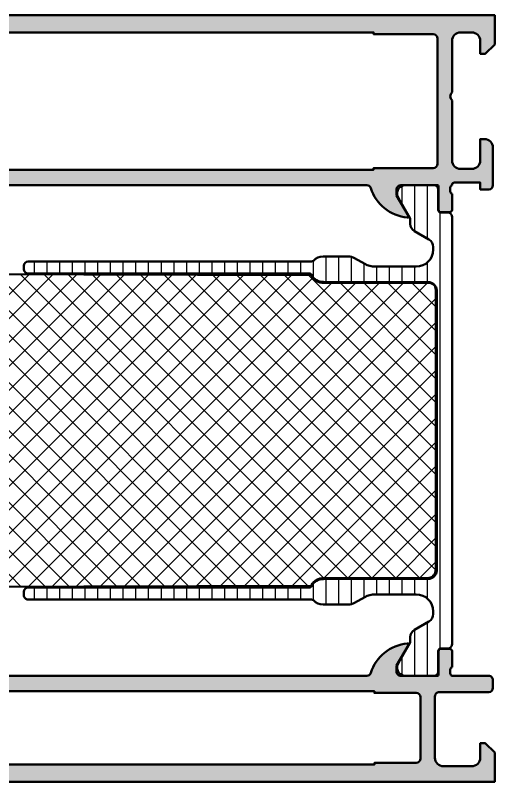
# Model space of a CAD drawing. Extents: x 0 to 100, y 0 to 90.
# Drawn here: x 43.8 to 100, y 0 to 89.8 of the extents above; entities that cross this region are included whole.
import ezdxf

# ---------------------------------------------------------------- set-up
doc = ezdxf.new("R2010")
doc.units = 0
for name, color, linetype, lineweight in [('0S-Alu contour', 7, 'Continuous', 50), ('0S-Alu hatch', 252, 'Continuous', 25), ('0S-Plastic contour', 254, 'Continuous', 50), ('0S-Plastic hatch', 253, 'Continuous', 25), ('0S-PT contour', 91, 'Continuous', 50), ('0S-PT hatch', 103, 'Continuous', 25)]:
    doc.layers.add(name, color=color, linetype=linetype, lineweight=lineweight)

# ---------------------------------------------------------------- blocks, each defined once
blk = doc.blocks.new('441040__156C860D_F946_414C_8758_5BAA19BF4802_')
at = {"layer": '0S-PT hatch'}
h = blk.add_hatch(dxfattribs=at)
h.set_pattern_fill('ANSI37', color=256, scale=0.625, angle=90, style=0)
h.set_pattern_definition([(135, (0, 0), (-1.403165018917055, -1.403165018917055), []), (225, (0, 0), (1.403165018917055, -1.403165018917055), [])])
edge = h.paths.add_edge_path()
edge.add_line((78.48528321094237, 59.35096892247436), (11.79999943749789, 59.54999735107515))
edge.add_arc((11.79999943749789, 58.54999735107515), 1, 90, 180)
edge.add_line((10.79999943749789, 58.54999735107515), (10.79999943749783, 23.74999735107679))
edge.add_arc((11.79999943749786, 23.74999735107682), 1.000000000000028, 180, 270.0000000000017)
edge.add_line((11.79999943749789, 22.74999735107678), (78.48528321094237, 22.94902577967758))
edge.add_arc((78.26254922725477, 23.14999735107677), 0.3000000000000138, 317.9402485523182, 333.6122000380555)
edge.add_ellipse((79.8750007769335, 22.34999735104387), major_axis=(-1.500000000031653, 0), ratio=1, start_angle=267.35422758534895, end_angle=333.6122000380946, ccw=False)
edge.add_line((79.94424232271582, 23.84839836827278), (92.10026076292927, 23.8516011776861))
edge.add_arc((92.09999943749806, 24.85160114354031), 0.9999999999997026, 270.0149728444583, 360)
edge.add_line((93.09999943749779, 24.85160114354031), (93.09999943749806, 57.44839355861134))
edge.add_arc((92.26278290870792, 57.59988228095519), 0.8508115825943814, 349.7436839092399, 454.2141962986134)
edge.add_line((92.20026076292928, 58.44839352446584), (79.94424232271581, 58.45159633387917))
edge.add_ellipse((79.87500077693348, 59.94999735110808), major_axis=(-1.50000000003165, 0), ratio=1, start_angle=26.38779996190459, end_angle=92.64577241465162, ccw=False)
edge.add_arc((78.26254922725487, 59.14999735107535), 0.2999999999998202, 26.38779996193102, 42.05975144766932)
at = {"layer": '0S-PT contour', "color": 7}
for points in [[(78.48528321094237, 59.35096892247436), (11.79999943749789, 59.54999735107515)], [(10.79999943749789, 58.54999735107515), (10.79999943749783, 23.74999735107679)], [(92.20026076292928, 58.44839352446584), (79.94424232271581, 58.45159633387917)], [(93.09999943749779, 24.85160114354031), (93.09999943749806, 57.44839355861134)], [(79.94424232271582, 23.84839836827278), (92.10026076292927, 23.8516011776861)], [(11.79999943749789, 22.74999735107678), (78.48528321094237, 22.94902577967758)]]:
    blk.add_lwpolyline(points, dxfattribs=at)
for centre, radius, start, end in [((11.79999943749789, 58.54999735107515), 1, 90, 180), ((78.26254922725487, 59.14999735107535), 0.2999999999998202, 26.38779996193102, 42.05975144766932), ((92.26278290870792, 57.59988228095519), 0.8508115825943814, 349.7436839092399, 94.21419629861336), ((92.09999943749806, 24.85160114354031), 0.9999999999997026, 270.0149728444583, 0), ((11.79999943749786, 23.74999735107682), 1.000000000000028, 180, 270.0000000000017), ((78.26254922725477, 23.14999735107677), 0.3000000000000138, 317.9402485523182, 333.6122000380555)]:
    blk.add_arc(centre, radius, start, end, dxfattribs=at)
at = {"layer": '0S-PT contour', "color": 7, "extrusion": (0, 0, -1)}
for centre, radius, start, end in [((-79.87500077693348, 59.94999735110808), 1.50000000003165, 267.3542275853484, 333.6122000380955), ((-79.8750007769335, 22.34999735104387), 1.500000000031653, 26.38779996190538, 92.64577241465106)]:
    blk.add_arc(centre, radius, start, end, dxfattribs=at)
blk = doc.blocks.new('284593__CB89CF32_8B29_4262_9A7F_5371E2DF90C9___22FE3CA9_EBDF_4CF3_BB25_4401C002FEA5_')
at = {"layer": '0S-Plastic hatch'}
h = blk.add_hatch(dxfattribs=at)
h.set_pattern_fill('ANSI31', color=256, scale=0.4680000000000001, angle=45, style=0)
h.set_pattern_definition([(90, (0, 0), (-1.4859, 0), [])])
edge = h.paths.add_edge_path()
edge.add_ellipse((86.00837280893292, 62.84999735107539), major_axis=(-2.50000000000022, 0), ratio=1, start_angle=60.492414633403996, end_angle=90.00000000000227, ccw=False)
edge.add_line((84.77702585430924, 60.67427110971594), (83.57344793309493, 61.35543309589195))
edge.add_arc((82.83463976032066, 60.0499973510764), 1.500000000000059, 60.49241463339956, 89.99999999999675)
edge.add_line((82.83463976032075, 61.54999735107645), (79.87500077693373, 61.54999735107645))
edge.add_arc((79.87500077693397, 60.04999735111918), 1.499999999957275, 90.00000000000924, 138.1896851048843)
edge.add_ellipse((78.53335999045201, 61.24999735107517), major_axis=(-0.300000000000032, 0), ratio=1, start_angle=90.00000000000267, end_angle=138.1896851048908, ccw=False)
edge.add_line((78.53335999045203, 60.94999735107514), (45.3054057969087, 60.94999735107518))
edge.add_arc((45.30540579690875, 60.44999735107518), 0.5, 90.0000000000057, 180)
edge.add_line((44.80540579690875, 60.44999735107518), (44.80540579690875, 60.04999735107515))
edge.add_arc((45.30540579690873, 60.04999735107512), 0.4999999999999787, 180, 269.9999999999968)
edge.add_line((45.3054057969087, 59.54999735107514), (78.26254922725462, 59.54999735107515))
edge.add_ellipse((78.26254922725496, 59.24999735107492), major_axis=(-0.3000000000002245, 0), ratio=1, start_angle=206.3877999619701, end_angle=270.00000000006514, ccw=False)
edge.add_arc((79.8750007769336, 60.04999735110777), 1.500000000031331, 206.3877999619001, 272.6457724146456)
edge.add_line((79.94424232271577, 58.55159633387917), (92.20026076292928, 58.54839352446584))
edge.add_ellipse((92.19999943749804, 57.54839355861133), major_axis=(-1.000000000000004, 0), ratio=1, start_angle=180, end_angle=269.98502715554014, ccw=False)
edge.add_line((93.19999943749804, 57.54839355861134), (93.19999943749777, 24.75160114354062))
edge.add_ellipse((92.19999943749774, 24.75160114354061), major_axis=(-1.000000000000014, 0), ratio=1, start_angle=90.01497284445912, end_angle=180, ccw=False)
edge.add_line((92.20026076292896, 23.7516011776861), (79.94424232271587, 23.74839836827277))
edge.add_arc((79.87500077693335, 22.24999735104403), 1.500000000031495, 87.35422758534106, 153.612200038087)
edge.add_ellipse((78.26254922725462, 23.04999735107696), major_axis=(-0.3000000000001732, 0), ratio=1, start_angle=90, end_angle=153.6122000380858, ccw=False)
edge.add_line((78.26254922725462, 22.74999735107678), (45.3054057969087, 22.74999735107678))
edge.add_arc((45.30540579690872, 22.24999735107682), 0.4999999999999681, 90.00000000000244, 180)
edge.add_line((44.80540579690876, 22.24999735107682), (44.80540579690876, 21.84999735107679))
edge.add_arc((45.30540579690875, 21.84999735107677), 0.4999999999999929, 180, 270.0000000000008)
edge.add_line((45.30540579690875, 21.34999735107678), (78.53335999045201, 21.34999735107678))
edge.add_ellipse((78.53335999045203, 21.04999735107674), major_axis=(-0.3000000000000433, 0), ratio=1, start_angle=221.8103148951157, end_angle=270.00000000000273, ccw=False)
edge.add_arc((79.87500077693392, 22.24999735103271), 1.499999999957199, 221.8103148951155, 269.9999999999907)
edge.add_line((79.87500077693367, 20.7499973510755), (82.83463976032083, 20.74999735107551))
edge.add_arc((82.83463976032083, 22.24999735107564), 1.500000000000135, 270, 299.5075853665976)
edge.add_line((83.57344793309505, 20.94456160625999), (84.77702585430927, 21.62572359243597))
edge.add_ellipse((86.0083728089329, 19.44999735107666), major_axis=(-2.500000000000087, 0), ratio=1, start_angle=269.99999999999903, end_angle=299.5075853665966, ccw=False)
edge.add_line((86.00837280893295, 21.94999735107675), (90.79999943749787, 21.94999735107677))
edge.add_ellipse((90.79999943749787, 19.94999735107676), major_axis=(-2.000000000000014, 0), ratio=1, start_angle=180, end_angle=269.9999999999996, ccw=False)
edge.add_line((92.79999943749789, 19.94999735107677), (92.79999943749785, 19.64428390423664))
edge.add_ellipse((91.7999994374978, 19.64428390423685), major_axis=(-1.000000000000042, 0), ratio=1, start_angle=119.9999999999996, end_angle=180, ccw=False)
edge.add_line((92.2999994374978, 18.77825850045237), (90.60130742970489, 17.79751821248283))
edge.add_arc((91.10130742970486, 16.93149280869841), 0.9999999999999724, 119.999999999999, 180)
edge.add_line((90.10130742970487, 16.93149280869841), (90.10130742970495, 16.4764151172525))
edge.add_ellipse((89.60130742970453, 16.47641511725241), major_axis=(-0.5000000000004122, 0), ratio=1, start_angle=150.0000034006713, end_angle=180, ccw=False)
edge.add_line((90.03432014643533, 16.22641514295277), (88.71451793939121, 13.94045035107595))
edge.add_arc((89.55577058838256, 13.39981542579881), 0.9999960709244691, 147.2729839001596, 261.818391948101)
edge.add_line((89.41345993939122, 12.40999735107596), (92.8900014374907, 12.40999735107596))
edge.add_arc((92.89000407711576, 12.90999332851458), 0.4999959774455957, 269.9996975188149, 360.0003024817733)
edge.add_line((93.39000005455439, 12.90999596814478), (93.38966810415735, 15.30999435107594))
edge.add_ellipse((93.68966810415736, 15.30999435107595), major_axis=(-0.3000000000000114, 0), ratio=1, start_angle=270, end_angle=360, ccw=False)
edge.add_line((93.68966810415736, 15.60999435107595), (94.49999943749071, 15.60999435107595))
edge.add_arc((94.50000211639991, 16.10999167216674), 0.499997321097963, 269.9996930179738, 360)
edge.add_line((94.99999943749788, 16.10999167216674), (94.99999943749788, 66.19000302998519))
edge.add_arc((94.50000211639986, 66.19000302998522), 0.4999973210980074, 0, 90.00030698201967)
edge.add_line((94.49999943749073, 66.69000035107605), (93.68966810415733, 66.69000035107597))
edge.add_ellipse((93.68966810415736, 66.99000035107599), major_axis=(-0.3000000000000256, 0), ratio=1, start_angle=0, end_angle=89.99999999999733, ccw=False)
edge.add_line((93.38966810415732, 66.99000035107599), (93.39000005455439, 69.38999873401225))
edge.add_arc((92.89000407711573, 69.39000137363732), 0.4999959774456117, 359.9996975182267, 450.000302481185)
edge.add_line((92.8900014374907, 69.88999735107596), (89.41345993939122, 69.88999735107598))
edge.add_arc((89.55577058838256, 68.90017927635311), 0.9999960709244742, 98.18160805189984, 212.7270160998405)
edge.add_line((88.71451793939121, 68.35954435107598), (90.03432014643533, 66.07357955919923))
edge.add_ellipse((89.60130742970468, 65.82357958489962), major_axis=(-0.5000000000002724, 0), ratio=1, start_angle=180, end_angle=209.9999965993342, ccw=False)
edge.add_line((90.10130742970495, 65.82357958489966), (90.10130742970487, 65.36850189345347))
edge.add_arc((91.10130742970483, 65.36850189345354), 0.9999999999999715, 180, 240.0000000000027)
edge.add_line((90.60130742970489, 64.5024764896691), (92.29999943749787, 63.52173620169949))
edge.add_ellipse((91.79999943749782, 62.65571079791508), major_axis=(-1.000000000000012, 0), ratio=1, start_angle=180, end_angle=239.99999999999568, ccw=False)
edge.add_line((92.79999943749785, 62.65571079791509), (92.79999943749789, 62.34999735107557))
edge.add_ellipse((90.79999943749787, 62.34999735107517), major_axis=(-2.000000000000014, 0), ratio=1, start_angle=90.0000000000004, end_angle=180, ccw=False)
edge.add_line((90.79999943749787, 60.34999735107516), (86.008372808933, 60.34999735107517))
at = {"layer": '0S-Plastic contour', "color": 7}
for points in [[(92.8900014374907, 69.88999735107596), (89.41345993939122, 69.88999735107598)], [(93.38966810415732, 66.99000035107599), (93.39000005455439, 69.38999873401225)], [(88.71451793939121, 68.35954435107598), (90.03432014643533, 66.07357955919923)], [(94.49999943749073, 66.69000035107605), (93.68966810415733, 66.69000035107597)], [(90.10130742970495, 65.82357958489966), (90.10130742970487, 65.36850189345347)], [(94.99999943749788, 16.10999167216674), (94.99999943749788, 66.19000302998519)], [(90.60130742970489, 64.5024764896691), (92.29999943749787, 63.52173620169949)], [(92.79999943749785, 62.65571079791509), (92.79999943749789, 62.34999735107557)], [(82.83463976032075, 61.54999735107645), (79.87500077693373, 61.54999735107645)], [(84.77702585430924, 60.67427110971594), (83.57344793309493, 61.35543309589195)], [(44.80540579690875, 60.44999735107518), (44.80540579690875, 60.04999735107515)], [(78.53335999045203, 60.94999735107514), (45.3054057969087, 60.94999735107518)], [(90.79999943749787, 60.34999735107516), (86.008372808933, 60.34999735107517)], [(45.3054057969087, 59.54999735107514), (78.26254922725462, 59.54999735107515)], [(79.94424232271577, 58.55159633387917), (92.20026076292928, 58.54839352446584)], [(93.19999943749804, 57.54839355861134), (93.19999943749777, 24.75160114354062)], [(92.20026076292896, 23.7516011776861), (79.94424232271587, 23.74839836827277)], [(78.26254922725462, 22.74999735107678), (45.3054057969087, 22.74999735107678)], [(44.80540579690876, 22.24999735107682), (44.80540579690876, 21.84999735107679)], [(83.57344793309505, 20.94456160625999), (84.77702585430927, 21.62572359243597)], [(86.00837280893295, 21.94999735107675), (90.79999943749787, 21.94999735107677)], [(45.30540579690875, 21.34999735107678), (78.53335999045201, 21.34999735107678)], [(79.87500077693367, 20.7499973510755), (82.83463976032083, 20.74999735107551)], [(92.79999943749789, 19.94999735107677), (92.79999943749785, 19.64428390423664)], [(92.2999994374978, 18.77825850045237), (90.60130742970489, 17.79751821248283)], [(90.03432014643533, 16.22641514295277), (88.71451793939121, 13.94045035107595)], [(90.10130742970487, 16.93149280869841), (90.10130742970495, 16.4764151172525)], [(93.39000005455439, 12.90999596814478), (93.38966810415735, 15.30999435107594)], [(93.68966810415736, 15.60999435107595), (94.49999943749071, 15.60999435107595)], [(89.41345993939122, 12.40999735107596), (92.8900014374907, 12.40999735107596)]]:
    blk.add_lwpolyline(points, dxfattribs=at)
for centre, radius, start, end in [((89.55577058838256, 68.90017927635311), 0.9999960709244742, 98.18160805189984, 212.7270160998405), ((92.89000407711573, 69.39000137363732), 0.4999959774456117, 359.9996975182267, 90.00030248118505), ((94.50000211639986, 66.19000302998522), 0.4999973210980074, 0, 90.00030698201967), ((91.10130742970483, 65.36850189345354), 0.9999999999999715, 180, 240.0000000000027), ((79.87500077693397, 60.04999735111918), 1.499999999957275, 90.00000000000924, 138.1896851048843), ((82.83463976032066, 60.0499973510764), 1.500000000000059, 60.49241463339956, 89.99999999999675), ((45.30540579690875, 60.44999735107518), 0.5, 90.0000000000057, 180), ((45.30540579690873, 60.04999735107512), 0.4999999999999787, 180, 269.9999999999968), ((79.8750007769336, 60.04999735110777), 1.500000000031331, 206.3877999619001, 272.6457724146456), ((79.87500077693335, 22.24999735104403), 1.500000000031495, 87.35422758534106, 153.612200038087), ((45.30540579690872, 22.24999735107682), 0.4999999999999681, 90.00000000000244, 180), ((45.30540579690875, 21.84999735107677), 0.4999999999999929, 180, 270.0000000000008), ((79.87500077693392, 22.24999735103271), 1.499999999957199, 221.8103148951155, 269.9999999999907), ((82.83463976032083, 22.24999735107564), 1.500000000000135, 270, 299.5075853665976), ((91.10130742970486, 16.93149280869841), 0.9999999999999724, 119.999999999999, 180), ((94.50000211639991, 16.10999167216674), 0.499997321097963, 269.9996930179738, 0), ((89.55577058838256, 13.39981542579881), 0.9999960709244691, 147.2729839001596, 261.818391948101), ((92.89000407711576, 12.90999332851458), 0.4999959774455957, 269.9996975188149, 0.0003024817733149)]:
    blk.add_arc(centre, radius, start, end, dxfattribs=at)
at = {"layer": '0S-Plastic contour', "color": 7, "extrusion": (0, 0, -1)}
for centre, radius, start, end in [((-93.68966810415736, 66.99000035107599), 0.3000000000000256, 270.0000000000027, 0), ((-89.60130742970468, 65.82357958489962), 0.5000000000002724, 150.0000034006658, 180), ((-91.79999943749782, 62.65571079791508), 1.000000000000012, 120.0000000000043, 180), ((-90.79999943749787, 62.34999735107517), 2.000000000000014, 180, 269.9999999999996), ((-78.53335999045201, 61.24999735107517), 0.300000000000032, 221.8103148951093, 269.9999999999973), ((-86.00837280893292, 62.84999735107539), 2.50000000000022, 269.9999999999977, 299.507585366596), ((-78.26254922725496, 59.24999735107492), 0.3000000000002245, 89.99999999993486, 153.6122000380299), ((-92.19999943749804, 57.54839355861133), 1.000000000000004, 90.01497284445988, 180), ((-92.19999943749774, 24.75160114354061), 1.000000000000014, 180, 269.9850271555409), ((-78.26254922725462, 23.04999735107696), 0.3000000000001732, 206.3877999619143, 270), ((-86.0083728089329, 19.44999735107666), 2.500000000000087, 60.4924146334034, 90.00000000000097), ((-90.79999943749787, 19.94999735107676), 2.000000000000014, 90.0000000000004, 180), ((-78.53335999045203, 21.04999735107674), 0.3000000000000433, 89.99999999999729, 138.1896851048843), ((-91.7999994374978, 19.64428390423685), 1.000000000000042, 180, 240.0000000000005), ((-89.60130742970453, 16.47641511725241), 0.5000000000004122, 180, 209.9999965993288), ((-93.68966810415736, 15.30999435107595), 0.3000000000000114, 0, 90)]:
    blk.add_arc(centre, radius, start, end, dxfattribs=at)
blk = doc.blocks.new('345300__73668770_C65F_4D0F_A439_4FA4F03E25A7_')
at = {"layer": '0S-Alu hatch'}
h = blk.add_hatch(color=256, dxfattribs=at)
edge = h.paths.add_edge_path()
edge.add_line((0, 89.80000000000003), (99.99996948242188, 89.80000000000003))
edge.add_line((99.99996948242188, 89.80000000000003), (99.99996948242188, 86.3999984741211))
edge.add_line((99.99996948242188, 86.3999984741211), (98.89999389648438, 85.30000000000001))
edge.add_line((98.89999389648438, 85.30000000000001), (98.29998779296875, 85.30000000000001))
edge.add_line((98.29998779296875, 85.30000000000001), (98.29998779296875, 86.80000381469728))
edge.add_arc((97.29994939907021, 86.79996542079873), 1.000038394635566, 0.0021997240652303, 89.99780027611114)
edge.add_line((97.29998779296876, 87.80000381469728), (95.99996948242188, 87.80000381469728))
edge.add_arc((96.0000150538953, 86.79995824322386), 1.000045572511753, 90.00261093410732, 179.9973890658238)
edge.add_line((94.99996948242188, 86.80000381469848), (94.99996948242188, 80.80000000000001))
edge.add_arc((95.52509179338529, 80.30000000000001), 0.725088574914509, 136.4038464693325, 223.5961535306674)
edge.add_line((94.99996948242188, 79.80000000000001), (94.99996948242188, 72.80000000000001))
edge.add_arc((95.99999648393727, 72.8000270015154), 1.000027001879922, 180.0015470310149, 269.9984529689002)
edge.add_line((95.99996948242188, 71.80000000000001), (97.29998779296876, 71.80000000000001))
edge.add_arc((97.2999679698209, 72.80001982314786), 1.000019823344326, 270.0011357601941, 359.9988642393876)
edge.add_line((98.29998779296875, 72.7999999999927), (98.29998779296875, 75.30000000000001))
edge.add_line((98.29998779296875, 75.30000000000001), (98.79998779296876, 75.30000000000001))
edge.add_ellipse((98.79995342740018, 74.29996563443144), major_axis=(-1.000034366159042, 0), ratio=1, start_angle=180.0019689340145, end_angle=269.99803106562484, ccw=False)
edge.add_line((99.79998779296876, 74.29999999999374), (99.79998779296876, 69.89999084472657))
edge.add_ellipse((99.29998505210114, 69.89999358559419), major_axis=(-0.500002740875127, 0), ratio=1, start_angle=90.00031407857142, end_angle=179.9996859215194, ccw=False)
edge.add_line((99.29998779296875, 69.39999084472657), (98.29998779296875, 69.39999084472657))
edge.add_line((98.29998779296875, 69.39999084472657), (98.29980468750001, 70.19971923828126))
edge.add_line((98.29980468750001, 70.19971923828126), (95.28150676976168, 70.19971923828126))
edge.add_arc((95.28150676976165, 69.89971923828118), 0.3000000000000824, 89.99999999999459, 160.3830049764295)
edge.add_line((94.9989193967623, 70.00043853445311), (95, 69.90000000000003))
edge.add_arc((95.07883644654304, 69.63247940800687), 0.2788950563274773, 106.419876419491, 181.1645893740969)
edge.add_line((94.79999899999997, 69.6268110000085), (94.79999899999996, 69.17321700000853))
edge.add_arc((95.07886709564315, 69.1675563405315), 0.2789255417371858, 178.8371299271166, 253.5754054446486)
edge.add_line((95, 68.90001300000853), (95, 67.02000200000003))
edge.add_ellipse((94.7, 67.02000200000002), major_axis=(-0.2999999999999971, 0), ratio=1, start_angle=90.00000000000807, end_angle=180, ccw=False)
edge.add_line((94.70000000000005, 66.72000200000002), (93.72002568095724, 66.72000200000002))
edge.add_ellipse((93.7200256809572, 67.02000200000002), major_axis=(-0.2999999999999971, 0), ratio=1, start_angle=0, end_angle=90.00000000000267, ccw=False)
edge.add_line((93.42002568095722, 67.02000200000003), (93.42002568095722, 69.78000000000003))
edge.add_arc((93.3000256809572, 69.78000000000003), 0.1200000000000045, 0, 90)
edge.add_line((93.3000256809572, 69.90000000000003), (89, 69.90000000000003))
edge.add_arc((89.00000000000003, 69.4), 0.5000000000000285, 90.00000000000325, 180)
edge.add_line((88.49999999999999, 69.4), (88.49999999999999, 68.70000000000005))
edge.add_line((88.49999999999999, 68.70000000000005), (89.88149545762235, 66.3071796769725))
edge.add_ellipse((89.76188021535167, 66.23811978464833), major_axis=(-0.1381197846483301, 0), ratio=1, start_angle=84.37742244921202, end_angle=210.0000000000055, ccw=False)
edge.add_ellipse((90.23822324117373, 71.0766088618477), major_axis=(-4.999999999999888, 0), ratio=1, start_angle=17.748416356070607, end_angle=84.37742244920702, ccw=False)
edge.add_arc((84.99999999999996, 69.39999999999992), 0.5000000000000651, 17.74841635606446, 89.99999999999511)
edge.add_line((85, 69.89999999999998), (15, 69.89999999999998))
edge.add_arc((15.00000000000004, 69.40000000000009), 0.4999999999998864, 90.00000000000529, 162.2515836439358)
edge.add_ellipse((9.761776758826262, 71.07660886184794), major_axis=(-5.000000000000107, 0), ratio=1, start_angle=95.62257755079241, end_angle=162.2515836439288, ccw=False)
edge.add_ellipse((10.23811978464829, 66.23811978464829), major_axis=(-0.1381197846482718, 0), ratio=1, start_angle=-30.00000000001222, end_angle=95.62257755078599, ccw=False)
edge.add_line((10.11850454237766, 66.30717967697245), (11.5, 68.69999999999999))
edge.add_line((11.5, 68.69999999999999), (11.5, 69.40000000000003))
edge.add_arc((11, 69.40000000000003), 0.5, 0, 90)
edge.add_line((11, 69.90000000000003), (6.69997431904278, 69.90000000000003))
edge.add_arc((6.69997431904278, 69.78000000000003), 0.1200000000000045, 90, 180)
edge.add_line((6.579974319042776, 69.78000000000003), (6.579974319042776, 67.02000200000003))
edge.add_ellipse((6.279974319042769, 67.02000200000003), major_axis=(-0.3000000000000069, 0), ratio=1, start_angle=89.9999999999992, end_angle=180, ccw=False)
edge.add_line((6.279974319042764, 66.72000200000002), (5.300000000000011, 66.72000200000002))
edge.add_ellipse((5.300000000000006, 67.02000200000003), major_axis=(-0.3000000000000114, 0), ratio=1, start_angle=0, end_angle=90.0000000000008, ccw=False)
edge.add_line((5, 67.02000200000003), (5, 68.90001300000853))
edge.add_arc((4.92113290435681, 69.16755634053148), 0.2789255417371637, 286.4245945553585, 361.162870072889)
edge.add_line((5.200000999999992, 69.17321700000853), (5.200000999999986, 69.6268110000085))
edge.add_arc((4.9222332217188, 69.63245766302174), 0.2778251670645609, 358.8354106259018, 433.5801235805067)
edge.add_arc((4.699999999999985, 69.89895200014774), 0.3007672381335196, 0, 89.99999999999947)
edge.add_line((4.699999999999988, 70.19971923828126), (1.700164794921875, 70.19971923828126))
edge.add_line((1.700164794921875, 70.19971923828126), (1.699981689453125, 69.39999084472657))
edge.add_line((1.699981689453125, 69.39999084472657), (0.699981689453125, 69.39999084472657))
edge.add_ellipse((0.6999844303207189, 69.89999358559417), major_axis=(-0.5000027408751128, 0), ratio=1, start_angle=0.00031407848081244083, end_angle=89.99968592143108, ccw=False)
edge.add_line((0.1999816894531222, 69.89999084472736), (0.199981689453125, 74.30000000000001))
edge.add_ellipse((1.200016055021642, 74.2999656344315), major_axis=(-1.000034366158992, 0), ratio=1, start_angle=270.00196893437226, end_angle=359.99803106598546, ccw=False)
edge.add_line((1.199981689453125, 75.30000000000001), (1.699981689453125, 75.30000000000001))
edge.add_line((1.699981689453125, 75.30000000000001), (1.699981689453125, 72.80000000000001))
edge.add_arc((2.700001512600951, 72.80001982314784), 1.000019823344301, 180.0011357606123, 269.9988642398073)
edge.add_line((2.699981689453124, 71.80000000000001), (4, 71.80000000000001))
edge.add_arc((3.999972998484608, 72.8000270015154), 1.000027001879922, 270.0015470310999, 359.998452968985)
edge.add_line((5, 72.80000000000149), (5, 79.80000000000001))
edge.add_arc((4.474877689036592, 80.30000000000001), 0.7250885749145063, 316.4038464693324, 403.5961535306675)
edge.add_line((5, 80.80000000000001), (5, 86.80000381469728))
edge.add_arc((3.999954428526577, 86.79995824322386), 1.000045572511754, 0.0026109341761524, 89.99738906589263)
edge.add_line((4, 87.80000381469728), (2.699981689453125, 87.80000381469728))
edge.add_arc((2.700020083351652, 86.79996542079876), 1.000038394635538, 90.00219972388761, 179.9978002759347)
edge.add_line((1.699981689453131, 86.80000381470039), (1.699981689453125, 85.30000000000001))
edge.add_line((1.699981689453125, 85.30000000000001), (1.0999755859375, 85.30000000000001))
edge.add_line((1.0999755859375, 85.30000000000001), (0, 86.3999984741211))
edge.add_line((0, 86.3999984741211), (0, 89.80000000000003))
edge = h.paths.add_edge_path()
edge.add_line((6.69998550415039, 87.0999954223633), (6.69998550415039, 72.39999084472657))
edge.add_arc((7.199990157979264, 72.39999549855544), 0.5000046538505313, 180.0005332839962, 269.9994667154576)
edge.add_line((7.19998550415039, 71.89999084472657), (14.19998550415039, 71.89999084472657))
edge.add_line((14.19998550415039, 71.89999084472657), (14.19998550415039, 71.69999389648439))
edge.add_line((14.19998550415039, 71.69999389648439), (85.79998779296875, 71.69999389648439))
edge.add_line((85.79998779296875, 71.69999389648439), (85.79998779296875, 71.89999084472657))
edge.add_line((85.79998779296875, 71.89999084472657), (92.79998779296875, 71.89999084472657))
edge.add_arc((92.79998313913988, 72.39999549855544), 0.5000046538505251, 270.0005332845417, 359.9994667160037)
edge.add_line((93.29998779296875, 72.39999084473133), (93.29998779296875, 87.0999954223633))
edge.add_arc((92.7999799408826, 87.09998757027715), 0.5000078521477965, 0.0008997684672687, 89.99910023133756)
edge.add_line((92.79998779296875, 87.59999542236329), (85.79998779296875, 87.59999542236329))
edge.add_line((85.79998779296875, 87.59999542236329), (85.79998779296875, 87.7999923706055))
edge.add_line((85.79998779296875, 87.7999923706055), (14.19998550415039, 87.7999923706055))
edge.add_line((14.19998550415039, 87.7999923706055), (14.19998550415039, 87.59999542236329))
edge.add_line((14.19998550415039, 87.59999542236329), (7.19998550415039, 87.59999542236329))
edge.add_arc((7.199993356236531, 87.09998757027715), 0.5000078521477965, 90.00089976866235, 179.9991002315327)
at = {"layer": '0S-Alu contour', "color": 7}
for points in [[(0, 89.80000000000003), (99.99996948242188, 89.80000000000003), (99.99996948242188, 86.3999984741211), (98.89999389648438, 85.30000000000001), (98.29998779296875, 85.30000000000001), (98.29998779296875, 86.80000381469728)], [(1.699981689453131, 86.80000381470039), (1.699981689453125, 85.30000000000001), (1.0999755859375, 85.30000000000001), (0, 86.3999984741211), (0, 89.80000000000003)], [(4, 87.80000381469728), (2.699981689453125, 87.80000381469728)], [(92.79998779296875, 87.59999542236329), (85.79998779296875, 87.59999542236329), (85.79998779296875, 87.7999923706055), (14.19998550415039, 87.7999923706055), (14.19998550415039, 87.59999542236329), (7.19998550415039, 87.59999542236329)], [(97.29998779296876, 87.80000381469728), (95.99996948242188, 87.80000381469728)], [(5, 80.80000000000001), (5, 86.80000381469728)], [(6.69998550415039, 87.0999954223633), (6.69998550415039, 72.39999084472657)], [(93.29998779296875, 72.39999084473133), (93.29998779296875, 87.0999954223633)], [(94.99996948242188, 86.80000381469848), (94.99996948242188, 80.80000000000001)], [(5, 72.80000000000149), (5, 79.80000000000001)], [(94.99996948242188, 79.80000000000001), (94.99996948242188, 72.80000000000001)], [(1.199981689453125, 75.30000000000001), (1.699981689453125, 75.30000000000001), (1.699981689453125, 72.80000000000001)], [(98.29998779296875, 72.7999999999927), (98.29998779296875, 75.30000000000001), (98.79998779296876, 75.30000000000001)], [(0.1999816894531222, 69.89999084472736), (0.199981689453125, 74.30000000000001)], [(99.79998779296876, 74.29999999999374), (99.79998779296876, 69.89999084472657)], [(7.19998550415039, 71.89999084472657), (14.19998550415039, 71.89999084472657), (14.19998550415039, 71.69999389648439), (85.79998779296875, 71.69999389648439), (85.79998779296875, 71.89999084472657), (92.79998779296875, 71.89999084472657)], [(2.699981689453124, 71.80000000000001), (4, 71.80000000000001)], [(95.99996948242188, 71.80000000000001), (97.29998779296876, 71.80000000000001)], [(4.699999999999988, 70.19971923828126), (1.700164794921875, 70.19971923828126), (1.699981689453125, 69.39999084472657), (0.699981689453125, 69.39999084472657)], [(99.29998779296875, 69.39999084472657), (98.29998779296875, 69.39999084472657), (98.29980468750001, 70.19971923828126), (95.28150676976168, 70.19971923828126)], [(5.200000999999992, 69.17321700000853), (5.200000999999986, 69.6268110000085)], [(6.579974319042776, 69.78000000000003), (6.579974319042776, 67.02000200000003)], [(11, 69.90000000000003), (6.69997431904278, 69.90000000000003)], [(10.11850454237766, 66.30717967697245), (11.5, 68.69999999999999), (11.5, 69.40000000000003)], [(85, 69.89999999999998), (15, 69.89999999999998)], [(88.49999999999999, 69.4), (88.49999999999999, 68.70000000000005), (89.88149545762235, 66.3071796769725)], [(93.3000256809572, 69.90000000000003), (89, 69.90000000000003)], [(93.42002568095722, 67.02000200000003), (93.42002568095722, 69.78000000000003)], [(94.79999899999997, 69.6268110000085), (94.79999899999996, 69.17321700000853)], [(94.9989193967623, 70.00043853445311), (95, 69.90000000000003)], [(5, 67.02000200000003), (5, 68.90001300000853)], [(95, 68.90001300000853), (95, 67.02000200000003)], [(6.279974319042764, 66.72000200000002), (5.300000000000011, 66.72000200000002)], [(94.70000000000005, 66.72000200000002), (93.72002568095724, 66.72000200000002)]]:
    blk.add_lwpolyline(points, dxfattribs=at)
for centre, radius, start, end in [((2.700020083351652, 86.79996542079876), 1.000038394635538, 90.00219972388761, 179.9978002759347), ((3.999954428526577, 86.79995824322386), 1.000045572511754, 0.0026109341761524, 89.99738906589263), ((7.199993356236531, 87.09998757027715), 0.5000078521477965, 90.00089976866235, 179.9991002315327), ((92.7999799408826, 87.09998757027715), 0.5000078521477965, 0.0008997684672687, 89.99910023133756), ((96.0000150538953, 86.79995824322386), 1.000045572511753, 90.00261093410732, 179.9973890658238), ((97.29994939907021, 86.79996542079873), 1.000038394635566, 0.0021997240652303, 89.99780027611114), ((4.474877689036592, 80.30000000000001), 0.7250885749145063, 316.4038464693324, 43.59615353066761), ((95.52509179338529, 80.30000000000001), 0.725088574914509, 136.4038464693325, 223.5961535306674), ((2.700001512600951, 72.80001982314784), 1.000019823344301, 180.0011357606123, 269.9988642398073), ((3.999972998484608, 72.8000270015154), 1.000027001879922, 270.0015470310999, 359.998452968985), ((95.99999648393727, 72.8000270015154), 1.000027001879922, 180.0015470310149, 269.9984529689002), ((97.2999679698209, 72.80001982314786), 1.000019823344326, 270.0011357601941, 359.9988642393876), ((7.199990157979264, 72.39999549855544), 0.5000046538505313, 180.0005332839962, 269.9994667154576), ((92.79998313913988, 72.39999549855544), 0.5000046538505251, 270.0005332845417, 359.9994667160037), ((4.699999999999985, 69.89895200014774), 0.3007672381335196, 0, 89.99999999999947), ((95.28150676976165, 69.89971923828118), 0.3000000000000824, 89.99999999999459, 160.3830049764295), ((4.92113290435681, 69.16755634053148), 0.2789255417371637, 286.4245945553585, 1.162870072889045), ((4.9222332217188, 69.63245766302174), 0.2778251670645609, 358.8354106259018, 73.58012358050664), ((6.69997431904278, 69.78000000000003), 0.1200000000000045, 90, 180), ((11, 69.40000000000003), 0.5, 0, 90), ((15.00000000000004, 69.40000000000009), 0.4999999999998864, 90.00000000000529, 162.2515836439358), ((84.99999999999996, 69.39999999999992), 0.5000000000000651, 17.74841635606446, 89.99999999999511), ((89.00000000000003, 69.4), 0.5000000000000285, 90.00000000000325, 180), ((93.3000256809572, 69.78000000000003), 0.1200000000000045, 0, 90), ((95.07883644654304, 69.63247940800687), 0.2788950563274773, 106.419876419491, 181.1645893740969), ((95.07886709564315, 69.1675563405315), 0.2789255417371858, 178.8371299271166, 253.5754054446486)]:
    blk.add_arc(centre, radius, start, end, dxfattribs=at)
at = {"layer": '0S-Alu contour', "color": 7, "extrusion": (0, 0, -1)}
for centre, radius, start, end in [((-1.200016055021642, 74.2999656344315), 1.000034366158992, 0.0019689340145208, 89.99803106562771), ((-98.79995342740018, 74.29996563443144), 1.000034366159042, 90.00196893437514, 179.9980310659855), ((-0.6999844303207189, 69.89999358559417), 0.5000027408751128, 270.000314078569, 359.9996859215192), ((-9.761776758826262, 71.07660886184794), 5.000000000000107, 197.7484163560713, 264.3774224492076), ((-90.23822324117373, 71.0766088618477), 4.999999999999888, 275.6225775507931, 342.2515836439294), ((-99.29998505210114, 69.89999358559419), 0.500002740875127, 180.0003140784807, 269.9996859214286), ((-5.300000000000006, 67.02000200000003), 0.3000000000000114, 269.9999999999992, 0), ((-6.279974319042769, 67.02000200000003), 0.3000000000000069, 180, 270.0000000000008), ((-93.7200256809572, 67.02000200000002), 0.2999999999999971, 269.9999999999973, 0), ((-94.7, 67.02000200000002), 0.2999999999999971, 180, 269.9999999999919), ((-10.23811978464829, 66.23811978464829), 0.1381197846482718, 264.377422449214, 30.00000000001219), ((-89.76188021535167, 66.23811978464833), 0.1381197846483301, 149.9999999999945, 275.6225775507881)]:
    blk.add_arc(centre, radius, start, end, dxfattribs=at)
blk = doc.blocks.new('356930__AA3B0F1D_A2C0_4C11_8679_8AD05F68B294_')
at = {"layer": '0S-Alu hatch'}
h = blk.add_hatch(color=256, dxfattribs=at)
edge = h.paths.add_edge_path()
edge.add_arc((0.7000015625021075, 11.00000007629569), 0.4999999999999983, 180, 270.0000000000002)
edge.add_line((0.7000015625021091, 10.50000007629569), (6.499999996187398, 10.50000007629569))
edge.add_ellipse((6.500003635544032, 10.00000371565232), major_axis=(-0.4999963606566104, 0), ratio=1, start_angle=179.9995829571355, end_angle=270.00041704258604, ccw=False)
edge.add_line((6.999999996187397, 10.00000007629326), (6.999999996187398, 2.800003128053504))
edge.add_ellipse((5.999980085835256, 2.800022919193989), major_axis=(-1.000019910547983, 0), ratio=1, start_angle=90.0011407564333, end_angle=179.9988660732029, ccw=False)
edge.add_line((5.999999996187396, 1.800003008844213), (2.700012203218648, 1.800003008844214))
edge.add_ellipse((2.699981218687417, 2.799972024316683), major_axis=(-0.9999690159525041, 0), ratio=1, start_angle=-0.0017821679763869724, end_angle=90.00177533787718, ccw=False)
edge.add_line((1.700012203218647, 2.80000312805194), (1.700012203218648, 4.500000076295691))
edge.add_line((1.700012203218648, 4.500000076295691), (1.100006099703023, 4.500000076295691))
edge.add_line((1.100006099703023, 4.500000076295691), (0, 3.400001602174597))
edge.add_line((0, 3.400001602174597), (0, 0))
edge.add_line((0, 0), (100, 0))
edge.add_line((100, 0), (100, 3.400001602174569))
edge.add_line((100, 3.400001602174569), (98.89999390029698, 4.500000076295691))
edge.add_line((98.89999390029698, 4.500000076295691), (98.29998779678135, 4.500000076295691))
edge.add_line((98.29998779678135, 4.500000076295691), (98.29998779678135, 2.800003128053475))
edge.add_ellipse((97.30001878131262, 2.799972024316665), major_axis=(-0.999969015952486, 0), ratio=1, start_angle=89.99822466212169, end_angle=180.0017821679764, ccw=False)
edge.add_line((97.29998779678135, 1.800003008844219), (94.00000000381259, 1.800003008844214))
edge.add_ellipse((94.00001991416472, 2.800022919193978), major_axis=(-1.00001991054797, 0), ratio=1, start_angle=0.0011339267973085043, end_angle=89.99885924356698, ccw=False)
edge.add_line((93.0000000038126, 2.800003128043826), (93.0000000038126, 10.00000007629566))
edge.add_ellipse((93.49999636445598, 10.00000371565231), major_axis=(-0.4999963606566246, 0), ratio=1, start_angle=-90.0004170425845, end_angle=0.00041704286462618256, ccw=False)
edge.add_line((93.5000000038126, 10.50000007629569), (99.29999843749795, 10.50000007629569))
edge.add_arc((99.29999843749788, 11.00000007629565), 0.4999999999999645, 270.0000000000081, 360)
edge.add_line((99.79999843749783, 11.00000007629565), (99.79999843749793, 11.89999735107602))
edge.add_arc((99.29999843749799, 11.89999735107601), 0.4999999999999574, 0, 90.00000000000487)
edge.add_line((99.29999843749795, 12.39999735107597), (94.99999943749788, 12.39999735107597))
edge.add_ellipse((95.07883588404088, 12.66751794306911), major_axis=(-0.2788950563274506, 0), ratio=1, start_angle=-1.1645893740953284, end_angle=73.58012358051349, ccw=False)
edge.add_line((94.79999843749783, 12.67318635106747), (94.79999843749783, 13.12678035106745))
edge.add_ellipse((95.078866533141, 13.13244101054456), major_axis=(-0.2789255417371444, 0), ratio=1, start_angle=-73.57540544463109, end_angle=1.16287007289651, ccw=False)
edge.add_line((94.99999943749775, 13.39998435106747), (94.99999943749788, 15.27999535107596))
edge.add_arc((94.69999943749782, 15.27999535107594), 0.3000000000000398, 0, 90.00000000000543)
edge.add_line((94.69999943749781, 15.57999535107598), (93.72002511845506, 15.57999535107598))
edge.add_arc((93.72002511845506, 15.27999535107596), 0.3000000000000114, 90, 180)
edge.add_line((93.42002511845504, 15.27999535107596), (93.42002511845504, 12.51999735107594))
edge.add_ellipse((93.30002511845504, 12.51999735107597), major_axis=(-0.1200000000000045, 0), ratio=1, start_angle=90, end_angle=180, ccw=False)
edge.add_line((93.30002511845504, 12.39999735107597), (88.99999943749788, 12.39999735107597))
edge.add_ellipse((88.99999943749786, 12.89999735107595), major_axis=(-0.4999999999999805, 0), ratio=1, start_angle=0, end_angle=90.00000000000159, ccw=False)
edge.add_line((88.49999943749788, 12.89999735107595), (88.49999943749788, 13.59999735107595))
edge.add_line((88.49999943749788, 13.59999735107595), (89.88149489512023, 15.99281767410349))
edge.add_arc((89.76187965284954, 16.06187756642763), 0.1381197846483, 330.0000000000043, 455.6225775507952)
edge.add_arc((90.23822267867163, 11.22338848922789), 5.00000000000022, 95.62257755079304, 162.2515836439296)
edge.add_ellipse((84.99999943749788, 12.89999735107571), major_axis=(-0.4999999999997377, 0), ratio=1, start_angle=90, end_angle=162.25158364393, ccw=False)
edge.add_line((84.99999943749788, 12.39999735107597), (15.00000056250212, 12.39999735107597))
edge.add_ellipse((15.00000056250211, 12.89999735107593), major_axis=(-0.4999999999999681, 0), ratio=1, start_angle=17.748416356071004, end_angle=90.0000000000012, ccw=False)
edge.add_arc((9.761777321328305, 11.22338848922815), 5.000000000000026, 17.7484163560697, 84.37742244920602)
edge.add_arc((10.23812034715045, 16.06187756642767), 0.138119784648309, 84.37742244920736, 209.9999999999994)
edge.add_line((10.11850510487977, 15.99281767410352), (11.50000056250212, 13.59999735107595))
edge.add_line((11.50000056250212, 13.59999735107595), (11.50000056250212, 12.89999735107597))
edge.add_ellipse((11.00000056250212, 12.89999735107597), major_axis=(-0.5000000000000018, 0), ratio=1, start_angle=90.00000000000023, end_angle=180, ccw=False)
edge.add_line((11.00000056250212, 12.39999735107597), (6.699974881544903, 12.39999735107597))
edge.add_ellipse((6.699974881544904, 12.51999735107597), major_axis=(-0.1200000000000045, 0), ratio=1, start_angle=0, end_angle=89.9999999999996, ccw=False)
edge.add_line((6.579974881544899, 12.51999735107597), (6.579974881544899, 15.27999535107596))
edge.add_arc((6.279974881544887, 15.27999535107596), 0.3000000000000114, 0, 90)
edge.add_line((6.279974881544887, 15.57999535107598), (5.300000562502134, 15.57999535107598))
edge.add_arc((5.300000562502134, 15.27999535107596), 0.3000000000000114, 90, 180)
edge.add_line((5.000000562502123, 15.27999535107596), (5.000000562502123, 13.39998435106747))
edge.add_ellipse((4.921133466858934, 13.13244101054453), major_axis=(-0.2789255417371566, 0), ratio=1, start_angle=178.8371299271092, end_angle=253.57540544464132, ccw=False)
edge.add_line((5.200001562502109, 13.12678035106745), (5.200001562502109, 12.67318635106747))
edge.add_ellipse((4.921164115959067, 12.66751794306907), major_axis=(-0.2788950563274293, 0), ratio=1, start_angle=106.4198764194951, end_angle=181.1645893741013, ccw=False)
edge.add_line((5.000000562502123, 12.39999735107597), (0.7000015625020524, 12.39999735107597))
edge.add_arc((0.7000015625020239, 11.89999735107605), 0.4999999999999148, 89.99999999999673, 180)
edge.add_line((0.2000015625021091, 11.89999735107605), (0.2000015625021092, 11.00000007629569))
edge = h.paths.add_edge_path()
edge.add_ellipse((9.200000282289693, 9.900095062257606), major_axis=(-0.5, 0), ratio=1, start_angle=270, end_angle=360, ccw=False)
edge.add_line((9.200000282289693, 10.4000950622576), (14.1000018081686, 10.4000950622576))
edge.add_line((14.1000018081686, 10.4000950622576), (14.1000018081686, 10.60009201049979))
edge.add_line((14.1000018081686, 10.60009201049979), (85.89999819183139, 10.60009201049979))
edge.add_line((85.89999819183139, 10.60009201049979), (85.89999819183139, 10.4000950622576))
edge.add_line((85.89999819183139, 10.4000950622576), (90.7999997177103, 10.4000950622576))
edge.add_ellipse((90.7999997177103, 9.900095062257606), major_axis=(-0.5, 0), ratio=1, start_angle=180, end_angle=270, ccw=False)
edge.add_line((91.2999997177103, 9.900095062257606), (91.2999997177103, 2.700092391969519))
edge.add_ellipse((90.7999997177103, 2.700092391969519), major_axis=(-0.5, 0), ratio=1, start_angle=90, end_angle=180, ccw=False)
edge.add_line((90.7999997177103, 2.200092391969519), (85.89999819183139, 2.200092391969519))
edge.add_line((85.89999819183139, 2.200092391969519), (85.89999819183139, 2.000095324518042))
edge.add_line((85.89999819183139, 2.000095324518042), (14.1000018081686, 2.000095324518042))
edge.add_line((14.1000018081686, 2.000095324518042), (14.1000018081686, 2.200092391969519))
edge.add_line((14.1000018081686, 2.200092391969519), (9.200000282289693, 2.200092391969519))
edge.add_ellipse((9.200000282289693, 2.700092391969519), major_axis=(-0.5, 0), ratio=1, start_angle=0, end_angle=90, ccw=False)
edge.add_line((8.700000282289693, 2.700092391969519), (8.700000282289693, 9.900095062257606))
at = {"layer": '0S-Alu contour', "color": 7}
for points in [[(5.000000562502123, 15.27999535107596), (5.000000562502123, 13.39998435106747)], [(6.279974881544887, 15.57999535107598), (5.300000562502134, 15.57999535107598)], [(6.579974881544899, 12.51999735107597), (6.579974881544899, 15.27999535107596)], [(10.11850510487977, 15.99281767410352), (11.50000056250212, 13.59999735107595), (11.50000056250212, 12.89999735107597)], [(88.49999943749788, 12.89999735107595), (88.49999943749788, 13.59999735107595), (89.88149489512023, 15.99281767410349)], [(93.42002511845504, 15.27999535107596), (93.42002511845504, 12.51999735107594)], [(94.69999943749781, 15.57999535107598), (93.72002511845506, 15.57999535107598)], [(94.99999943749775, 13.39998435106747), (94.99999943749788, 15.27999535107596)], [(5.200001562502109, 13.12678035106745), (5.200001562502109, 12.67318635106747)], [(94.79999843749783, 12.67318635106747), (94.79999843749783, 13.12678035106745)], [(0.2000015625021091, 11.89999735107605), (0.2000015625021092, 11.00000007629569)], [(5.000000562502123, 12.39999735107597), (0.7000015625020524, 12.39999735107597)], [(11.00000056250212, 12.39999735107597), (6.699974881544903, 12.39999735107597)], [(84.99999943749788, 12.39999735107597), (15.00000056250212, 12.39999735107597)], [(93.30002511845504, 12.39999735107597), (88.99999943749788, 12.39999735107597)], [(99.29999843749795, 12.39999735107597), (94.99999943749788, 12.39999735107597)], [(99.79999843749783, 11.00000007629565), (99.79999843749793, 11.89999735107602)], [(0.7000015625021091, 10.50000007629569), (6.499999996187398, 10.50000007629569)], [(6.999999996187397, 10.00000007629326), (6.999999996187398, 2.800003128053504)], [(8.700000282289693, 2.700092391969519), (8.700000282289693, 9.900095062257606)], [(9.200000282289693, 10.4000950622576), (14.1000018081686, 10.4000950622576), (14.1000018081686, 10.60009201049979), (85.89999819183139, 10.60009201049979), (85.89999819183139, 10.4000950622576), (90.7999997177103, 10.4000950622576)], [(91.2999997177103, 9.900095062257606), (91.2999997177103, 2.700092391969519)], [(93.0000000038126, 2.800003128043826), (93.0000000038126, 10.00000007629566)], [(93.5000000038126, 10.50000007629569), (99.29999843749795, 10.50000007629569)], [(1.700012203218647, 2.80000312805194), (1.700012203218648, 4.500000076295691), (1.100006099703023, 4.500000076295691), (0, 3.400001602174597), (0, 0), (100, 0), (100, 3.400001602174569), (98.89999390029698, 4.500000076295691), (98.29998779678135, 4.500000076295691), (98.29998779678135, 2.800003128053475)], [(5.999999996187396, 1.800003008844213), (2.700012203218648, 1.800003008844214)], [(90.7999997177103, 2.200092391969519), (85.89999819183139, 2.200092391969519), (85.89999819183139, 2.000095324518042), (14.1000018081686, 2.000095324518042), (14.1000018081686, 2.200092391969519), (9.200000282289693, 2.200092391969519)], [(97.29998779678135, 1.800003008844219), (94.00000000381259, 1.800003008844214)]]:
    blk.add_lwpolyline(points, dxfattribs=at)
for centre, radius, start, end in [((10.23812034715045, 16.06187756642767), 0.138119784648309, 84.37742244920736, 209.9999999999994), ((9.761777321328305, 11.22338848922815), 5.000000000000026, 17.7484163560697, 84.37742244920602), ((90.23822267867163, 11.22338848922789), 5.00000000000022, 95.62257755079304, 162.2515836439296), ((89.76187965284954, 16.06187756642763), 0.1381197846483, 330.0000000000043, 95.62257755079526), ((5.300000562502134, 15.27999535107596), 0.3000000000000114, 90, 180), ((6.279974881544887, 15.27999535107596), 0.3000000000000114, 0, 90), ((93.72002511845506, 15.27999535107596), 0.3000000000000114, 90, 180), ((94.69999943749782, 15.27999535107594), 0.3000000000000398, 0, 90.00000000000543), ((0.7000015625020239, 11.89999735107605), 0.4999999999999148, 89.99999999999673, 180), ((99.29999843749799, 11.89999735107601), 0.4999999999999574, 0, 90.00000000000487), ((0.7000015625021075, 11.00000007629569), 0.4999999999999983, 180, 270.0000000000002), ((99.29999843749788, 11.00000007629565), 0.4999999999999645, 270.0000000000081, 0)]:
    blk.add_arc(centre, radius, start, end, dxfattribs=at)
at = {"layer": '0S-Alu contour', "color": 7, "extrusion": (0, 0, -1)}
for centre, radius, start, end in [((-4.921133466858934, 13.13244101054453), 0.2789255417371566, 106.4245945553587, 181.1628700728909), ((-4.921164115959067, 12.66751794306907), 0.2788950563274293, 178.8354106258987, 253.5801235805049), ((-11.00000056250212, 12.89999735107597), 0.5000000000000018, 180, 269.9999999999998), ((-15.00000056250211, 12.89999735107593), 0.4999999999999681, 269.9999999999988, 342.251583643929), ((-84.99999943749788, 12.89999735107571), 0.4999999999997377, 197.7484163560701, 270), ((-88.99999943749786, 12.89999735107595), 0.4999999999999805, 269.9999999999984, 0), ((-95.07883588404088, 12.66751794306911), 0.2788950563274506, 286.4198764194865, 1.164589374095359), ((-95.078866533141, 13.13244101054456), 0.2789255417371444, 358.8371299271035, 73.5754054446311), ((-6.699974881544904, 12.51999735107597), 0.1200000000000045, 270.0000000000004, 0), ((-93.30002511845504, 12.51999735107597), 0.1200000000000045, 180, 270), ((-6.500003635544032, 10.00000371565232), 0.4999963606566104, 89.99958295741395, 180.0004170428646), ((-9.200000282289693, 9.900095062257606), 0.5, 0, 90), ((-90.7999997177103, 9.900095062257606), 0.5, 90, 180), ((-93.49999636445598, 10.00000371565231), 0.4999963606566246, 359.9995829571354, 90.00041704258453), ((-2.699981218687417, 2.799972024316683), 0.9999690159525041, 269.9982246621228, 0.0017821679763647), ((-5.999980085835256, 2.800022919193989), 1.000019910547983, 180.0011339267972, 269.9988592435667), ((-9.200000282289693, 2.700092391969519), 0.5, 270, 0), ((-90.7999997177103, 2.700092391969519), 0.5, 180, 270), ((-94.00001991416472, 2.800022919193978), 1.00001991054797, 270.001140756433, 359.9988660732027), ((-97.30001878131262, 2.799972024316665), 0.999969015952486, 179.9982178320236, 270.0017753378783)]:
    blk.add_arc(centre, radius, start, end, dxfattribs=at)
blk = doc.blocks.new('441040__87878351_4290_48F4_87AD_0BABE30E1E6F_')
at = {"layer": '0S-Alu contour', "color": 7}
for name in ['345300__73668770_C65F_4D0F_A439_4FA4F03E25A7_', '356930__AA3B0F1D_A2C0_4C11_8679_8AD05F68B294_']:
    blk.add_blockref(name, (0, 0), dxfattribs=at)
at = {"layer": '0S-Plastic contour', "color": 7}
blk.add_blockref('284593__CB89CF32_8B29_4262_9A7F_5371E2DF90C9___22FE3CA9_EBDF_4CF3_BB25_4401C002FEA5_', (0, 0), dxfattribs=at)
at = {"layer": '0S-PT contour', "color": 7}
blk.add_blockref('441040__156C860D_F946_414C_8758_5BAA19BF4802_', (0, 0), dxfattribs=at)

msp = doc.modelspace()

# ---------------------------------------------------------------- block references
at = {"layer": '0S-Alu contour', "color": 7}
msp.add_blockref('441040__87878351_4290_48F4_87AD_0BABE30E1E6F_', (0, 0), dxfattribs=at)

doc.saveas('drawing.dxf')
